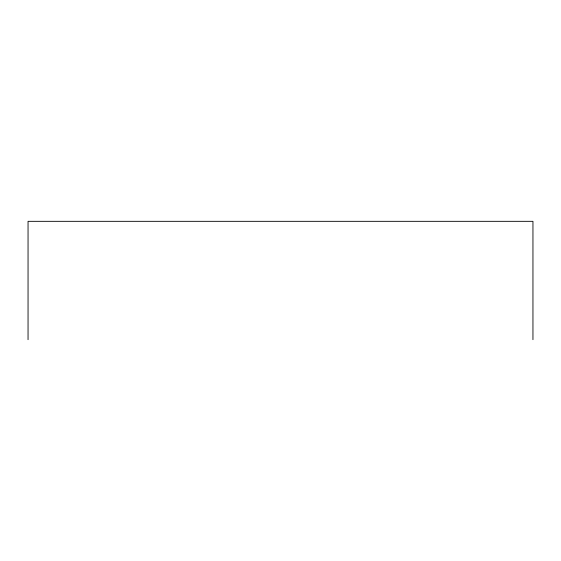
<?xml version="1.0" encoding="UTF-8"?>
<svg xmlns="http://www.w3.org/2000/svg" width="561" height="561" viewBox="0 0 561 561"><rect width="100%" height="100%" fill="white"/><g stroke="black" fill="none" stroke-linecap="round" stroke-linejoin="round"><path stroke-width="0.84" d="M532.95 339.671L532.95 221.329L28.05 221.329L28.05 339.671"/></g></svg>
